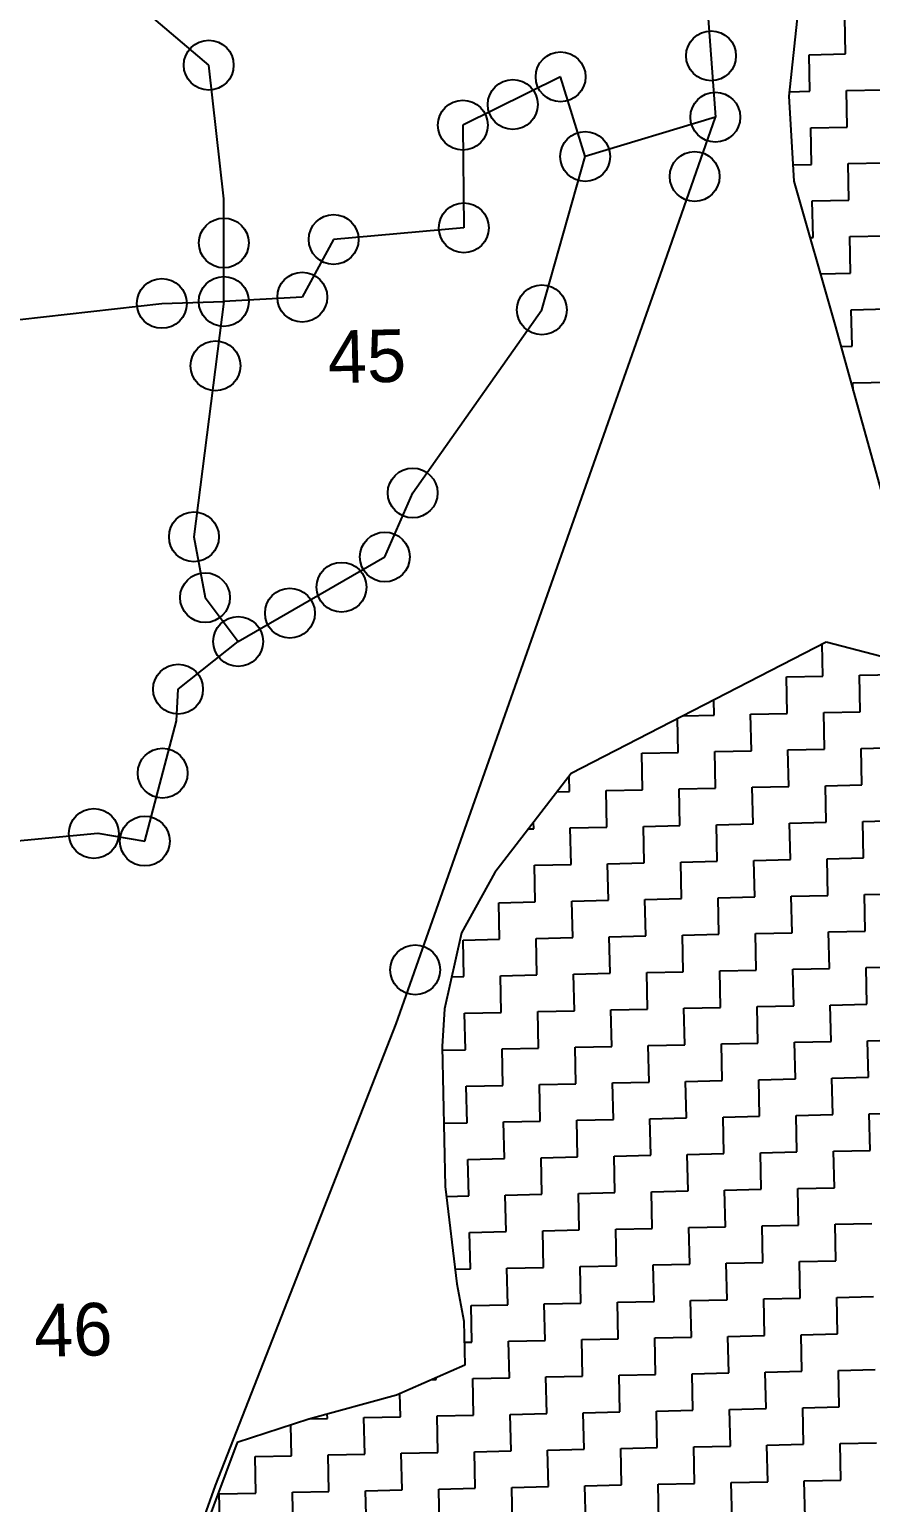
# Model space of a CAD drawing. Header units: metres. Extents: x 281463 to 283423, y 2096851 to 2099007.
# Drawn here: x 282380.2 to 282521.3, y 2098284.1 to 2098531.2 of the extents above; entities that cross this region are included whole.
import ezdxf
from ezdxf.enums import TextEntityAlignment as Align

# ---------------------------------------------------------------- set-up
doc = ezdxf.new("R2010")
doc.units = ezdxf.units.M
for name, color, linetype in [('POLY_HATCH', 12, 'Continuous'), ('POLY_PARCEL', 6, 'Continuous'), ('TEXT_PARCEL', 7, 'Continuous')]:
    doc.layers.add(name, color=color, linetype=linetype)
doc.styles.add('TEXT_MAP', font='')
doc.styles.get('TEXT_MAP').set_extended_font_data('Kruti Dev 050')

msp = doc.modelspace()

# ---------------------------------------------------------------- linework, layer by layer
for centre in [(282494.53, 2098526.81), (282410.28, 2098525.25), (282469.3, 2098523.29), (282461.27, 2098518.64), (282452.89, 2098515.19), (282495.25, 2098516.51), (282473.41, 2098509.91), (282491.78, 2098506.56), (282453.07, 2098497.96), (282412.82, 2098495.41), (282431.23, 2098495.99), (282402.42, 2098485.27), (282412.8, 2098485.6), (282425.97, 2098486.32), (282466.16, 2098484.2), (282411.43, 2098474.79), (282444.49, 2098453.46), (282407.8, 2098446.09), (282439.82, 2098442.72), (282432.56, 2098437.64), (282409.66, 2098435.9), (282423.9, 2098433.28), (282415.21, 2098428.54), (282405.14, 2098420.55), (282402.55, 2098406.44), (282391.01, 2098396.33), (282399.57, 2098395.05), (282444.89, 2098373.45)]:
    msp.add_circle(centre, 4.18)
at = {"layer": 'POLY_HATCH'}
for p, q in [((282509.74, 2098540.63), (282507.57, 2098520.02)), ((282507.57, 2098520.02), (282508.41, 2098505.81)), ((282508.41, 2098505.81), (282515.28, 2098481.72)), ((282515.28, 2098481.72), (282524.46, 2098448.71)), ((282513.83, 2098428.44), (282471.08, 2098406.4)), ((282532.4, 2098423.59), (282513.83, 2098428.44)), ((282471.08, 2098406.4), (282458.26, 2098389.78)), ((282458.26, 2098389.78), (282452.69, 2098379.64)), ((282452.69, 2098379.64), (282449.81, 2098366.92)), ((282449.81, 2098366.92), (282449.42, 2098360.59)), ((282449.42, 2098360.59), (282449.94, 2098337.06)), ((282449.94, 2098337.06), (282451.88, 2098320.76)), ((282451.88, 2098320.76), (282453.08, 2098314.47)), ((282453.08, 2098314.47), (282453.25, 2098307.09)), ((282453.25, 2098307.09), (282441.75, 2098302.09)), ((282441.75, 2098302.09), (282427.08, 2098298.07)), ((282427.08, 2098298.07), (282415.03, 2098294.11)), ((282415.03, 2098294.11), (282395.63, 2098242.02))]:
    msp.add_line(p, q, dxfattribs=at)
at = {"layer": 'POLY_HATCH', "linetype": 'Continuous'}
for p, q in [((282517.09, 2098527.13), (282516.96, 2098533.26)), ((282510.96, 2098526.99), (282517.09, 2098527.13)), ((282511.1, 2098520.86), (282510.96, 2098526.99)), ((282507.65, 2098520.78), (282511.1, 2098520.86)), ((282517.23, 2098521), (282523.36, 2098521.13)), ((282517.37, 2098514.86), (282517.23, 2098521)), ((282511.24, 2098514.73), (282517.37, 2098514.86)), ((282511.37, 2098508.59), (282511.24, 2098514.73)), ((282508.25, 2098508.52), (282511.37, 2098508.59)), ((282517.51, 2098508.73), (282523.64, 2098508.87)), ((282517.64, 2098502.6), (282517.51, 2098508.73)), ((282511.51, 2098502.46), (282517.64, 2098502.6)), ((282511.65, 2098496.33), (282511.51, 2098502.46)), ((282511.12, 2098496.32), (282511.65, 2098496.33)), ((282517.78, 2098496.47), (282523.91, 2098496.6)), ((282517.92, 2098490.33), (282517.78, 2098496.47)), ((282512.86, 2098490.22), (282517.92, 2098490.33)), ((282518.05, 2098484.2), (282524.19, 2098484.34)), ((282518.19, 2098478.07), (282518.05, 2098484.2)), ((282516.31, 2098478.03), (282518.19, 2098478.07)), ((282518.33, 2098471.93), (282524.46, 2098472.07)), ((282518.36, 2098470.65), (282518.33, 2098471.93)), ((282513.29, 2098422.74), (282513.17, 2098428.1)), ((282507.16, 2098422.6), (282513.29, 2098422.74)), ((282507.3, 2098416.47), (282507.16, 2098422.6)), ((282519.42, 2098422.87), (282525.56, 2098423.01)), ((282519.56, 2098416.74), (282519.42, 2098422.87)), ((282495.03, 2098416.19), (282494.97, 2098418.72)), ((282489.04, 2098409.92), (282488.91, 2098415.6)), ((282489.85, 2098416.08), (282495.03, 2098416.19)), ((282501.16, 2098416.33), (282507.3, 2098416.47)), ((282501.3, 2098410.2), (282501.16, 2098416.33)), ((282513.43, 2098416.61), (282519.56, 2098416.74)), ((282513.57, 2098410.47), (282513.43, 2098416.61)), ((282482.9, 2098409.79), (282489.04, 2098409.92)), ((282483.04, 2098403.65), (282482.9, 2098409.79)), ((282495.17, 2098410.06), (282501.3, 2098410.2)), ((282495.3, 2098403.93), (282495.17, 2098410.06)), ((282507.43, 2098410.34), (282513.57, 2098410.47)), ((282507.57, 2098404.2), (282507.43, 2098410.34)), ((282519.7, 2098410.61), (282525.83, 2098410.75)), ((282519.84, 2098404.48), (282519.7, 2098410.61)), ((282470.77, 2098403.38), (282470.72, 2098405.94)), ((282468.71, 2098403.33), (282470.77, 2098403.38)), ((282476.91, 2098403.52), (282483.04, 2098403.65)), ((282477.04, 2098397.39), (282476.91, 2098403.52)), ((282489.17, 2098403.79), (282495.3, 2098403.93)), ((282489.31, 2098397.66), (282489.17, 2098403.79)), ((282501.44, 2098404.07), (282507.57, 2098404.2)), ((282501.57, 2098397.93), (282501.44, 2098404.07)), ((282513.7, 2098404.34), (282519.84, 2098404.48)), ((282513.84, 2098398.21), (282513.7, 2098404.34)), ((282464.78, 2098397.11), (282464.75, 2098398.2)), ((282470.91, 2098397.25), (282477.04, 2098397.39)), ((282471.05, 2098391.12), (282470.91, 2098397.25)), ((282483.18, 2098397.52), (282489.31, 2098397.66)), ((282483.31, 2098391.39), (282483.18, 2098397.52)), ((282495.44, 2098397.8), (282501.57, 2098397.93)), ((282495.58, 2098391.66), (282495.44, 2098397.8)), ((282507.71, 2098398.07), (282513.84, 2098398.21)), ((282507.84, 2098391.94), (282507.71, 2098398.07)), ((282519.97, 2098398.34), (282526.1, 2098398.48)), ((282520.11, 2098392.21), (282519.97, 2098398.34)), ((282463.9, 2098397.09), (282464.78, 2098397.11)), ((282513.98, 2098392.07), (282520.11, 2098392.21)), ((282464.92, 2098390.98), (282471.05, 2098391.12)), ((282465.05, 2098384.85), (282464.92, 2098390.98)), ((282477.18, 2098391.25), (282483.31, 2098391.39)), ((282477.32, 2098385.12), (282477.18, 2098391.25)), ((282489.45, 2098391.53), (282495.58, 2098391.66)), ((282489.58, 2098385.39), (282489.45, 2098391.53)), ((282501.71, 2098391.8), (282507.84, 2098391.94)), ((282501.85, 2098385.67), (282501.71, 2098391.8)), ((282514.11, 2098385.94), (282513.98, 2098392.07)), ((282458.92, 2098384.71), (282465.05, 2098384.85)), ((282471.19, 2098384.98), (282477.32, 2098385.12)), ((282471.32, 2098378.85), (282471.19, 2098384.98)), ((282483.45, 2098385.26), (282489.58, 2098385.39)), ((282483.59, 2098379.12), (282483.45, 2098385.26)), ((282495.72, 2098385.53), (282501.85, 2098385.67)), ((282495.85, 2098379.4), (282495.72, 2098385.53)), ((282507.98, 2098385.81), (282514.11, 2098385.94)), ((282508.12, 2098379.67), (282507.98, 2098385.81)), ((282520.25, 2098386.08), (282526.38, 2098386.22)), ((282520.38, 2098379.95), (282520.25, 2098386.08)), ((282459.06, 2098378.58), (282458.92, 2098384.71)), ((282514.25, 2098379.81), (282520.38, 2098379.95)), ((282452.93, 2098378.44), (282459.06, 2098378.58)), ((282453.06, 2098372.31), (282452.93, 2098378.44)), ((282465.19, 2098378.71), (282471.32, 2098378.85)), ((282465.33, 2098372.58), (282465.19, 2098378.71)), ((282477.46, 2098378.99), (282483.59, 2098379.12)), ((282477.59, 2098372.86), (282477.46, 2098378.99)), ((282489.72, 2098379.26), (282495.85, 2098379.4)), ((282489.86, 2098373.13), (282489.72, 2098379.26)), ((282501.99, 2098379.54), (282508.12, 2098379.67)), ((282502.12, 2098373.4), (282501.99, 2098379.54)), ((282514.39, 2098373.68), (282514.25, 2098379.81)), ((282459.19, 2098372.44), (282465.33, 2098372.58)), ((282459.33, 2098366.31), (282459.19, 2098372.44)), ((282471.46, 2098372.72), (282477.59, 2098372.86)), ((282471.6, 2098366.59), (282471.46, 2098372.72)), ((282483.73, 2098372.99), (282489.86, 2098373.13)), ((282483.86, 2098366.86), (282483.73, 2098372.99)), ((282495.99, 2098373.27), (282502.12, 2098373.4)), ((282496.13, 2098367.13), (282495.99, 2098373.27)), ((282508.26, 2098373.54), (282514.39, 2098373.68)), ((282508.39, 2098367.41), (282508.26, 2098373.54)), ((282520.52, 2098373.81), (282526.65, 2098373.95)), ((282520.66, 2098367.68), (282520.52, 2098373.81)), ((282451.02, 2098372.26), (282453.06, 2098372.31)), ((282514.52, 2098367.54), (282520.66, 2098367.68)), ((282514.66, 2098361.41), (282514.52, 2098367.54)), ((282453.2, 2098366.17), (282459.33, 2098366.31)), ((282453.34, 2098360.04), (282453.2, 2098366.17)), ((282465.46, 2098366.45), (282471.6, 2098366.59)), ((282465.6, 2098360.32), (282465.46, 2098366.45)), ((282477.73, 2098366.72), (282483.86, 2098366.86)), ((282477.87, 2098360.59), (282477.73, 2098366.72)), ((282489.99, 2098367), (282496.13, 2098367.13)), ((282490.13, 2098360.86), (282489.99, 2098367)), ((282502.26, 2098367.27), (282508.39, 2098367.41)), ((282502.4, 2098361.14), (282502.26, 2098367.27)), ((282459.47, 2098360.18), (282465.6, 2098360.32)), ((282459.61, 2098354.05), (282459.47, 2098360.18)), ((282471.73, 2098360.45), (282477.87, 2098360.59)), ((282471.87, 2098354.32), (282471.73, 2098360.45)), ((282484, 2098360.73), (282490.13, 2098360.86)), ((282484.14, 2098354.59), (282484, 2098360.73)), ((282496.26, 2098361), (282502.4, 2098361.14)), ((282496.4, 2098354.87), (282496.26, 2098361)), ((282508.53, 2098361.28), (282514.66, 2098361.41)), ((282508.67, 2098355.14), (282508.53, 2098361.28)), ((282520.79, 2098361.55), (282526.93, 2098361.69)), ((282520.93, 2098355.42), (282520.79, 2098361.55)), ((282449.43, 2098359.95), (282453.34, 2098360.04)), ((282502.53, 2098355.01), (282508.67, 2098355.14)), ((282514.8, 2098355.28), (282520.93, 2098355.42)), ((282514.94, 2098349.15), (282514.8, 2098355.28)), ((282453.47, 2098353.91), (282459.61, 2098354.05)), ((282453.61, 2098347.78), (282453.47, 2098353.91)), ((282465.74, 2098354.18), (282471.87, 2098354.32)), ((282465.88, 2098348.05), (282465.74, 2098354.18)), ((282478, 2098354.46), (282484.14, 2098354.59)), ((282478.14, 2098348.32), (282478, 2098354.46)), ((282490.27, 2098354.73), (282496.4, 2098354.87)), ((282490.41, 2098348.6), (282490.27, 2098354.73)), ((282502.67, 2098348.87), (282502.53, 2098355.01)), ((282449.7, 2098347.69), (282453.61, 2098347.78)), ((282459.74, 2098347.91), (282465.88, 2098348.05)), ((282459.88, 2098341.78), (282459.74, 2098347.91)), ((282472.01, 2098348.19), (282478.14, 2098348.32)), ((282472.15, 2098342.06), (282472.01, 2098348.19)), ((282484.27, 2098348.46), (282490.41, 2098348.6)), ((282484.41, 2098342.33), (282484.27, 2098348.46)), ((282496.54, 2098348.74), (282502.67, 2098348.87)), ((282496.68, 2098342.6), (282496.54, 2098348.74)), ((282508.8, 2098349.01), (282514.94, 2098349.15)), ((282508.94, 2098342.88), (282508.8, 2098349.01)), ((282521.07, 2098349.28), (282527.2, 2098349.42)), ((282521.21, 2098343.15), (282521.07, 2098349.28)), ((282502.81, 2098342.74), (282508.94, 2098342.88)), ((282515.07, 2098343.01), (282521.21, 2098343.15)), ((282515.21, 2098336.88), (282515.07, 2098343.01)), ((282453.75, 2098341.64), (282459.88, 2098341.78)), ((282453.88, 2098335.51), (282453.75, 2098341.64)), ((282466.01, 2098341.92), (282472.15, 2098342.06)), ((282466.15, 2098335.79), (282466.01, 2098341.92)), ((282478.28, 2098342.19), (282484.41, 2098342.33)), ((282478.41, 2098336.06), (282478.28, 2098342.19)), ((282490.54, 2098342.47), (282496.68, 2098342.6)), ((282490.68, 2098336.33), (282490.54, 2098342.47)), ((282502.94, 2098336.61), (282502.81, 2098342.74)), ((282450.13, 2098335.43), (282453.88, 2098335.51)), ((282460.02, 2098335.65), (282466.15, 2098335.79)), ((282460.15, 2098329.52), (282460.02, 2098335.65)), ((282472.28, 2098335.92), (282478.41, 2098336.06)), ((282472.42, 2098329.79), (282472.28, 2098335.92)), ((282484.55, 2098336.2), (282490.68, 2098336.33)), ((282484.68, 2098330.06), (282484.55, 2098336.2)), ((282496.81, 2098336.47), (282502.94, 2098336.61)), ((282496.95, 2098330.34), (282496.81, 2098336.47)), ((282509.08, 2098336.75), (282515.21, 2098336.88)), ((282509.21, 2098330.61), (282509.08, 2098336.75)), ((282503.08, 2098330.48), (282509.21, 2098330.61)), ((282503.22, 2098324.34), (282503.08, 2098330.48)), ((282515.35, 2098330.75), (282521.48, 2098330.89)), ((282515.48, 2098324.62), (282515.35, 2098330.75)), ((282454.02, 2098329.38), (282460.15, 2098329.52)), ((282454.16, 2098323.25), (282454.02, 2098329.38)), ((282466.29, 2098329.65), (282472.42, 2098329.79)), ((282466.42, 2098323.52), (282466.29, 2098329.65)), ((282478.55, 2098329.93), (282484.68, 2098330.06)), ((282478.69, 2098323.79), (282478.55, 2098329.93)), ((282490.82, 2098330.2), (282496.95, 2098330.34)), ((282490.95, 2098324.07), (282490.82, 2098330.2)), ((282451.6, 2098323.19), (282454.16, 2098323.25)), ((282460.29, 2098323.38), (282466.42, 2098323.52)), ((282460.43, 2098317.25), (282460.29, 2098323.38)), ((282472.56, 2098323.66), (282478.69, 2098323.79)), ((282472.69, 2098317.53), (282472.56, 2098323.66)), ((282484.82, 2098323.93), (282490.95, 2098324.07)), ((282484.96, 2098317.8), (282484.82, 2098323.93)), ((282497.09, 2098324.21), (282503.22, 2098324.34)), ((282497.22, 2098318.07), (282497.09, 2098324.21)), ((282509.35, 2098324.48), (282515.48, 2098324.62)), ((282509.49, 2098318.35), (282509.35, 2098324.48)), ((282491.09, 2098317.94), (282497.22, 2098318.07)), ((282503.36, 2098318.21), (282509.49, 2098318.35)), ((282503.49, 2098312.08), (282503.36, 2098318.21)), ((282515.62, 2098318.48), (282521.75, 2098318.62)), ((282515.76, 2098312.35), (282515.62, 2098318.48)), ((282454.3, 2098317.11), (282460.43, 2098317.25)), ((282454.43, 2098310.98), (282454.3, 2098317.11)), ((282466.56, 2098317.39), (282472.69, 2098317.53)), ((282466.7, 2098311.26), (282466.56, 2098317.39)), ((282478.83, 2098317.66), (282484.96, 2098317.8)), ((282478.96, 2098311.53), (282478.83, 2098317.66)), ((282491.23, 2098311.8), (282491.09, 2098317.94)), ((282453.16, 2098310.95), (282454.43, 2098310.98)), ((282460.57, 2098311.12), (282466.7, 2098311.26)), ((282460.7, 2098304.99), (282460.57, 2098311.12)), ((282472.83, 2098311.39), (282478.96, 2098311.53)), ((282472.97, 2098305.26), (282472.83, 2098311.39)), ((282485.1, 2098311.67), (282491.23, 2098311.8)), ((282485.23, 2098305.53), (282485.1, 2098311.67)), ((282497.36, 2098311.94), (282503.49, 2098312.08)), ((282497.5, 2098305.81), (282497.36, 2098311.94)), ((282509.63, 2098312.21), (282515.76, 2098312.35)), ((282509.76, 2098306.08), (282509.63, 2098312.21)), ((282491.36, 2098305.67), (282497.5, 2098305.81)), ((282503.63, 2098305.95), (282509.76, 2098306.08)), ((282503.77, 2098299.81), (282503.63, 2098305.95)), ((282515.9, 2098306.22), (282522.03, 2098306.36)), ((282516.03, 2098300.09), (282515.9, 2098306.22)), ((282447.75, 2098304.7), (282448.44, 2098304.71)), ((282448.44, 2098304.71), (282448.43, 2098304.99)), ((282454.57, 2098304.85), (282460.7, 2098304.99)), ((282454.71, 2098298.72), (282454.57, 2098304.85)), ((282466.83, 2098305.12), (282472.97, 2098305.26)), ((282466.97, 2098298.99), (282466.83, 2098305.12)), ((282479.1, 2098305.4), (282485.23, 2098305.53)), ((282479.24, 2098299.26), (282479.1, 2098305.4)), ((282491.5, 2098299.54), (282491.36, 2098305.67)), ((282442.44, 2098298.44), (282442.35, 2098302.35)), ((282430.18, 2098298.17), (282430.16, 2098298.92)), ((282436.31, 2098298.31), (282442.44, 2098298.44)), ((282436.45, 2098292.17), (282436.31, 2098298.31)), ((282448.57, 2098298.58), (282454.71, 2098298.72)), ((282448.71, 2098292.45), (282448.57, 2098298.58)), ((282460.84, 2098298.85), (282466.97, 2098298.99)), ((282460.98, 2098292.72), (282460.84, 2098298.85)), ((282473.1, 2098299.13), (282479.24, 2098299.26)), ((282473.24, 2098293), (282473.1, 2098299.13)), ((282485.37, 2098299.4), (282491.5, 2098299.54)), ((282485.51, 2098293.27), (282485.37, 2098299.4)), ((282497.63, 2098299.68), (282503.77, 2098299.81)), ((282497.77, 2098293.54), (282497.63, 2098299.68)), ((282509.9, 2098299.95), (282516.03, 2098300.09)), ((282510.04, 2098293.82), (282509.9, 2098299.95)), ((282424.18, 2098291.9), (282424.07, 2098297.08)), ((282427.19, 2098298.1), (282430.18, 2098298.17)), ((282491.64, 2098293.41), (282497.77, 2098293.54)), ((282491.78, 2098287.27), (282491.64, 2098293.41)), ((282503.9, 2098293.68), (282510.04, 2098293.82)), ((282504.04, 2098287.55), (282503.9, 2098293.68)), ((282516.17, 2098293.95), (282522.3, 2098294.09)), ((282516.31, 2098287.82), (282516.17, 2098293.95)), ((282418.05, 2098291.76), (282424.18, 2098291.9)), ((282418.19, 2098285.63), (282418.05, 2098291.76)), ((282430.31, 2098292.04), (282436.45, 2098292.17)), ((282430.45, 2098285.9), (282430.31, 2098292.04)), ((282442.58, 2098292.31), (282448.71, 2098292.45)), ((282442.72, 2098286.18), (282442.58, 2098292.31)), ((282454.84, 2098292.58), (282460.98, 2098292.72)), ((282454.98, 2098286.45), (282454.84, 2098292.58)), ((282467.11, 2098292.86), (282473.24, 2098293)), ((282467.25, 2098286.73), (282467.11, 2098292.86)), ((282479.37, 2098293.13), (282485.51, 2098293.27)), ((282479.51, 2098287), (282479.37, 2098293.13)), ((282436.58, 2098286.04), (282442.72, 2098286.18)), ((282436.72, 2098279.91), (282436.58, 2098286.04)), ((282448.85, 2098286.31), (282454.98, 2098286.45)), ((282448.99, 2098280.18), (282448.85, 2098286.31)), ((282461.11, 2098286.59), (282467.25, 2098286.73)), ((282461.25, 2098280.46), (282461.11, 2098286.59)), ((282473.38, 2098286.86), (282479.51, 2098287)), ((282473.52, 2098280.73), (282473.38, 2098286.86)), ((282485.64, 2098287.14), (282491.78, 2098287.27)), ((282485.78, 2098281), (282485.64, 2098287.14)), ((282497.91, 2098287.41), (282504.04, 2098287.55)), ((282498.05, 2098281.28), (282497.91, 2098287.41)), ((282510.17, 2098287.68), (282516.31, 2098287.82)), ((282510.31, 2098281.55), (282510.17, 2098287.68)), ((282412.05, 2098285.49), (282418.19, 2098285.63)), ((282412.19, 2098279.36), (282412.05, 2098285.49)), ((282424.32, 2098285.77), (282430.45, 2098285.9)), ((282424.46, 2098279.63), (282424.32, 2098285.77))]:
    msp.add_line(p, q, dxfattribs=at)
at = {"layer": 'POLY_PARCEL'}
for p, q in [((282488.29, 2098613.14), (282495.25, 2098516.51)), ((282410.28, 2098525.25), (282393.66, 2098539.38)), ((282412.83, 2098502.79), (282410.28, 2098525.25)), ((282469.3, 2098523.29), (282452.89, 2098515.19)), ((282473.41, 2098509.91), (282469.3, 2098523.29)), ((282495.25, 2098516.51), (282473.41, 2098509.91)), ((282486.37, 2098491.05), (282495.25, 2098516.51)), ((282452.89, 2098515.19), (282453.07, 2098497.96)), ((282466.16, 2098484.2), (282473.41, 2098509.91)), ((282473.41, 2098509.91), (282473.41, 2098509.91)), ((282412.8, 2098485.6), (282412.83, 2098502.79)), ((282453.07, 2098497.96), (282431.23, 2098495.99)), ((282431.23, 2098495.99), (282425.97, 2098486.32)), ((282441.69, 2098364.39), (282486.37, 2098491.05)), ((282425.97, 2098486.32), (282412.8, 2098485.6)), ((282370.96, 2098481.7), (282402.42, 2098485.27)), ((282402.42, 2098485.27), (282412.8, 2098485.6)), ((282412.8, 2098485.6), (282407.8, 2098446.09)), ((282444.49, 2098453.46), (282466.16, 2098484.2)), ((282439.82, 2098442.72), (282444.49, 2098453.46)), ((282407.8, 2098446.09), (282409.66, 2098435.9)), ((282415.21, 2098428.54), (282439.82, 2098442.72)), ((282409.66, 2098435.9), (282415.21, 2098428.54)), ((282405.14, 2098420.55), (282415.21, 2098428.54)), ((282415.21, 2098428.54), (282415.21, 2098428.54)), ((282404.85, 2098415.22), (282405.14, 2098420.55)), ((282399.57, 2098395.05), (282404.85, 2098415.22)), ((282349.26, 2098392.29), (282391.67, 2098396.4)), ((282391.67, 2098396.4), (282399.57, 2098395.05)), ((282411.4, 2098286.89), (282441.69, 2098364.39)), ((282388.65, 2098223.35), (282411.4, 2098286.89))]:
    msp.add_line(p, q, dxfattribs=at)

# ---------------------------------------------------------------- texts
at = {"layer": 'TEXT_PARCEL', "style": 'TEXT_MAP'}
for s, p in [('45', (282436.8, 2098476.35)), ('46', (282387.55, 2098313.06))]:
    msp.add_text(s, height=8.833, rotation=1.2801, dxfattribs=at).set_placement(p, align=Align.MIDDLE)

doc.saveas('drawing.dxf')
